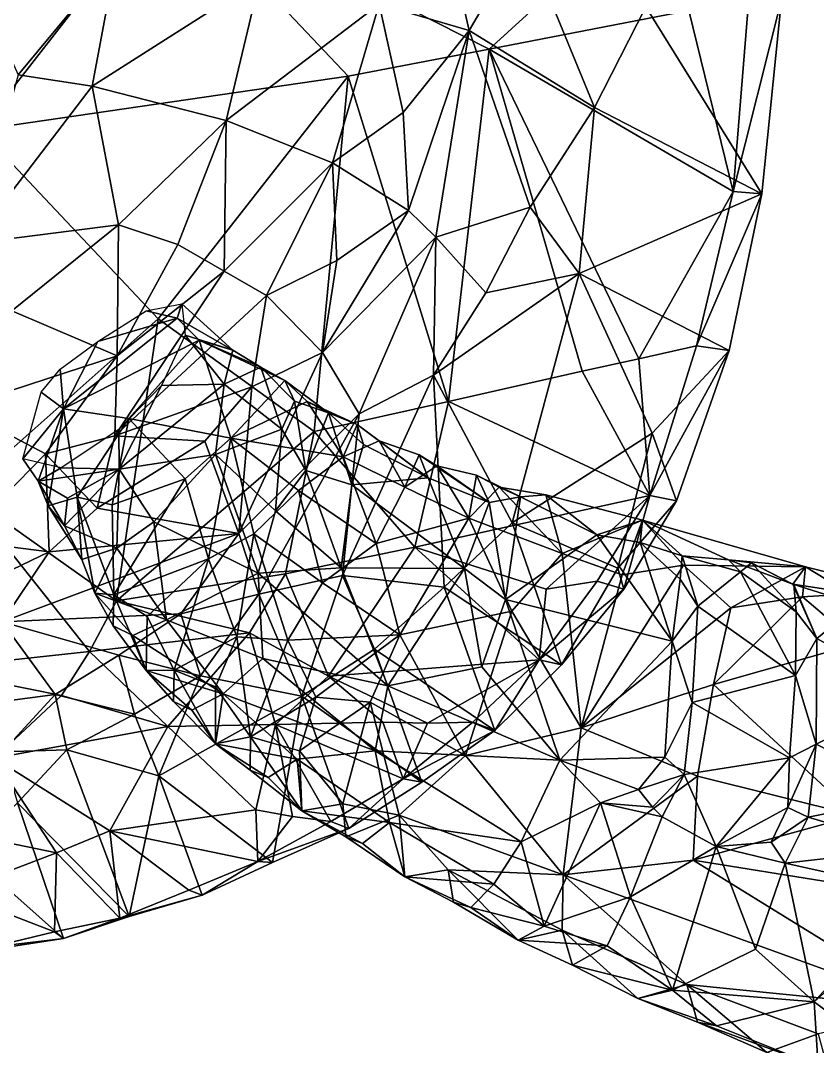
# Model space of a CAD drawing. Extents: x -0.093 to 0.093, y -0.107 to 0.072.
# Drawn here: x 0.01893 to 0.05453, y -0.07197 to -0.02615 of the extents above; entities that cross this region are included whole.
import ezdxf

# ---------------------------------------------------------------- set-up
doc = ezdxf.new("R2010")
doc.units = 0
doc.layers.add('TRTL_BOX$LWO', color=1, linetype='CONTINUOUS')

msp = doc.modelspace()

# ---------------------------------------------------------------- linework, layer by layer
at = {"layer": 'TRTL_BOX$LWO'}
for points in [[(0.051856, -0.016486, -0.00771), (0.039858, -0.027441, -0.008937), (0.025571, -0.020188, -0.010474)], [(0.048784, -0.025703, -0.008069), (0.039858, -0.027441, -0.008937), (0.051856, -0.016486, -0.00771)], [(0.025571, -0.020188, -0.010474), (0.017106, -0.031032, -0.011032), (0.008856, -0.021564, -0.011513)], [(0.025571, -0.020188, -0.010474), (0.033568, -0.028638, -0.009614), (0.017106, -0.031032, -0.011032)], [(0.033568, -0.028638, -0.009614), (0.025571, -0.020188, -0.010474), (0.039858, -0.027441, -0.008937)], [(0.038972, -0.026606, 0.015916), (0.037849, -0.02173, 0.019047), (0.034947, -0.02543, 0.022441)], [(0.038972, -0.026606, 0.015916), (0.041419, -0.02238, 0.012378), (0.037849, -0.02173, 0.019047)], [(0.04456, -0.030044, 0.005111), (0.041419, -0.02238, 0.012378), (0.038972, -0.026606, 0.015916)], [(0.046854, -0.025538, 0.002487), (0.041419, -0.02238, 0.012378), (0.04456, -0.030044, 0.005111)], [(0.01615, -0.022608, 0.036991), (0.018825, -0.028579, 0.034283), (0.023212, -0.023285, 0.033042)], [(0.022129, -0.029085, 0.032265), (0.023212, -0.023285, 0.033042), (0.018825, -0.028579, 0.034283)], [(0.023212, -0.023285, 0.033042), (0.022129, -0.029085, 0.032265), (0.029613, -0.024307, 0.028269)], [(0.022129, -0.029085, 0.032265), (0.028119, -0.03062, 0.02768), (0.029613, -0.024307, 0.028269)], [(0.034947, -0.02543, 0.022441), (0.029613, -0.024307, 0.028269), (0.028119, -0.03062, 0.02768)], [(0.046854, -0.025538, 0.002487), (0.052043, -0.033901, -0.005537), (0.052915, -0.025196, -0.006034)], [(0.048784, -0.025703, -0.008069), (0.051464, -0.02516, -0.007539), (0.050756, -0.033789, -0.006922)], [(0.050756, -0.033789, -0.006922), (0.051464, -0.02516, -0.007539), (0.052915, -0.025196, -0.006034)], [(0.050756, -0.033789, -0.006922), (0.052915, -0.025196, -0.006034), (0.052043, -0.033901, -0.005537)], [(0.032858, -0.032513, 0.022249), (0.034947, -0.02543, 0.022441), (0.028119, -0.03062, 0.02768)], [(0.034947, -0.02543, 0.022441), (0.032858, -0.032513, 0.022249), (0.036019, -0.030256, 0.019224)], [(0.036019, -0.030256, 0.019224), (0.038972, -0.026606, 0.015916), (0.034947, -0.02543, 0.022441)], [(0.046854, -0.025538, 0.002487), (0.04456, -0.030044, 0.005111), (0.052043, -0.033901, -0.005537)], [(0.048784, -0.025703, -0.008069), (0.050756, -0.033789, -0.006922), (0.039858, -0.027441, -0.008937)], [(0.038972, -0.026606, 0.015916), (0.036019, -0.030256, 0.019224), (0.036262, -0.034639, 0.016233)], [(0.036262, -0.034639, 0.016233), (0.037485, -0.035836, 0.013444), (0.038972, -0.026606, 0.015916)], [(0.037485, -0.035836, 0.013444), (0.041698, -0.034483, 0.007894), (0.038972, -0.026606, 0.015916)], [(0.041698, -0.034483, 0.007894), (0.04456, -0.030044, 0.005111), (0.038972, -0.026606, 0.015916)], [(0.038052, -0.043174, -0.007867), (0.033568, -0.028638, -0.009614), (0.039858, -0.027441, -0.008937)], [(0.04402, -0.041818, -0.007096), (0.038052, -0.043174, -0.007867), (0.039858, -0.027441, -0.008937)], [(0.046542, -0.041258, -0.006935), (0.04402, -0.041818, -0.007096), (0.039858, -0.027441, -0.008937)], [(0.050756, -0.033789, -0.006922), (0.046542, -0.041258, -0.006935), (0.039858, -0.027441, -0.008937)], [(0.022129, -0.029085, 0.032265), (0.018825, -0.028579, 0.034283), (0.016758, -0.036115, 0.032759)], [(0.033568, -0.028638, -0.009614), (0.025082, -0.039484, -0.009885), (0.017106, -0.031032, -0.011032)], [(0.03204, -0.044506, -0.008557), (0.025082, -0.039484, -0.009885), (0.033568, -0.028638, -0.009614)], [(0.038052, -0.043174, -0.007867), (0.03204, -0.044506, -0.008557), (0.033568, -0.028638, -0.009614)], [(0.023306, -0.035278, 0.029371), (0.022129, -0.029085, 0.032265), (0.016758, -0.036115, 0.032759)], [(0.022129, -0.029085, 0.032265), (0.023306, -0.035278, 0.029371), (0.028119, -0.03062, 0.02768)], [(0.041698, -0.034483, 0.007894), (0.043884, -0.037447, 0.003887), (0.04456, -0.030044, 0.005111)], [(0.052043, -0.033901, -0.005537), (0.04456, -0.030044, 0.005111), (0.043884, -0.037447, 0.003887)], [(0.028119, -0.03062, 0.02768), (0.023306, -0.035278, 0.029371), (0.025956, -0.03616, 0.02708)], [(0.028119, -0.03062, 0.02768), (0.025956, -0.03616, 0.02708), (0.028032, -0.037342, 0.024612)], [(0.032858, -0.032513, 0.022249), (0.028119, -0.03062, 0.02768), (0.028032, -0.037342, 0.024612)], [(0.036262, -0.034639, 0.016233), (0.036019, -0.030256, 0.019224), (0.032858, -0.032513, 0.022249)], [(0.025082, -0.039484, -0.009885), (0.016346, -0.047224, -0.010017), (0.017106, -0.031032, -0.011032)], [(0.029922, -0.038428, 0.021948), (0.032858, -0.032513, 0.022249), (0.028032, -0.037342, 0.024612)], [(0.029922, -0.038428, 0.021948), (0.033062, -0.036872, 0.019191), (0.032858, -0.032513, 0.022249)], [(0.033062, -0.036872, 0.019191), (0.036262, -0.034639, 0.016233), (0.032858, -0.032513, 0.022249)], [(0.043884, -0.037447, 0.003887), (0.050579, -0.040889, -0.005005), (0.052043, -0.033901, -0.005537)], [(0.050756, -0.033789, -0.006922), (0.04913, -0.040677, -0.006409), (0.046542, -0.041258, -0.006935)], [(0.04913, -0.040677, -0.006409), (0.050756, -0.033789, -0.006922), (0.052043, -0.033901, -0.005537)], [(0.052043, -0.033901, -0.005537), (0.050579, -0.040889, -0.005005), (0.04913, -0.040677, -0.006409)], [(0.037485, -0.035836, 0.013444), (0.036262, -0.034639, 0.016233), (0.032422, -0.040982, 0.016338)], [(0.036262, -0.034639, 0.016233), (0.033062, -0.036872, 0.019191), (0.032422, -0.040982, 0.016338)], [(0.041698, -0.034483, 0.007894), (0.037485, -0.035836, 0.013444), (0.039713, -0.03832, 0.008434)], [(0.043884, -0.037447, 0.003887), (0.041698, -0.034483, 0.007894), (0.039713, -0.03832, 0.008434)], [(0.023306, -0.035278, 0.029371), (0.016758, -0.036115, 0.032759), (0.018544, -0.039115, 0.030449)], [(0.023306, -0.035278, 0.029371), (0.018544, -0.039115, 0.030449), (0.023246, -0.041135, 0.026373)], [(0.023306, -0.035278, 0.029371), (0.023246, -0.041135, 0.026373), (0.025956, -0.03616, 0.02708)], [(0.028032, -0.037342, 0.024612), (0.025956, -0.03616, 0.02708), (0.023246, -0.041135, 0.026373)], [(0.037485, -0.035836, 0.013444), (0.032422, -0.040982, 0.016338), (0.034053, -0.043714, 0.011231)], [(0.037485, -0.035836, 0.013444), (0.034053, -0.043714, 0.011231), (0.037382, -0.041988, 0.008772)], [(0.039713, -0.03832, 0.008434), (0.037485, -0.035836, 0.013444), (0.037382, -0.041988, 0.008772)], [(0.032422, -0.040982, 0.016338), (0.033062, -0.036872, 0.019191), (0.029922, -0.038428, 0.021948)], [(0.028032, -0.037342, 0.024612), (0.023139, -0.044709, 0.023668), (0.029922, -0.038428, 0.021948)], [(0.028032, -0.037342, 0.024612), (0.023246, -0.041135, 0.026373), (0.023139, -0.044709, 0.023668)], [(0.043884, -0.037447, 0.003887), (0.037382, -0.041988, 0.008772), (0.040884, -0.048581, 0.002365)], [(0.043884, -0.037447, 0.003887), (0.039713, -0.03832, 0.008434), (0.037382, -0.041988, 0.008772)], [(0.047143, -0.044577, -0.001698), (0.043884, -0.037447, 0.003887), (0.040884, -0.048581, 0.002365)], [(0.043884, -0.037447, 0.003887), (0.047143, -0.044577, -0.001698), (0.050579, -0.040889, -0.005005)], [(0.023139, -0.044709, 0.023668), (0.029254, -0.042518, 0.019048), (0.029922, -0.038428, 0.021948)], [(0.029254, -0.042518, 0.019048), (0.032422, -0.040982, 0.016338), (0.029922, -0.038428, 0.021948)], [(0.025918, -0.039442, -0.001997), (0.024533, -0.039113, -0.001781), (0.026132, -0.038808, -0.000541)], [(0.026132, -0.038808, -0.000541), (0.028414, -0.040883, -0.00089), (0.025918, -0.039442, -0.001997)], [(0.026132, -0.038808, -0.000541), (0.026289, -0.040209, 0.001322), (0.028414, -0.040883, -0.00089)], [(0.018544, -0.039115, 0.030449), (0.016127, -0.04345, 0.029174), (0.023246, -0.041135, 0.026373)], [(0.02238, -0.040487, -0.001739), (0.024533, -0.039113, -0.001781), (0.025918, -0.039442, -0.001997)], [(0.025082, -0.039484, -0.009885), (0.023209, -0.052076, -0.007906), (0.016346, -0.047224, -0.010017)], [(0.020855, -0.04349, -0.001761), (0.02238, -0.040487, -0.001739), (0.025918, -0.039442, -0.001997)], [(0.020855, -0.04349, -0.001761), (0.025918, -0.039442, -0.001997), (0.026913, -0.040432, -0.003213)], [(0.025082, -0.039484, -0.009885), (0.03204, -0.044506, -0.008557), (0.023209, -0.052076, -0.007906)], [(0.026913, -0.040432, -0.003213), (0.025918, -0.039442, -0.001997), (0.028414, -0.040883, -0.00089)], [(0.028026, -0.042395, 0.00087), (0.026289, -0.040209, 0.001322), (0.025221, -0.042458, 0.002818)], [(0.028026, -0.042395, 0.00087), (0.028414, -0.040883, -0.00089), (0.026289, -0.040209, 0.001322)], [(0.020705, -0.041719, -0.000834), (0.02238, -0.040487, -0.001739), (0.020855, -0.04349, -0.001761)], [(0.023759, -0.043926, -0.00453), (0.020855, -0.04349, -0.001761), (0.026913, -0.040432, -0.003213)], [(0.023759, -0.043926, -0.00453), (0.026913, -0.040432, -0.003213), (0.02832, -0.044802, -0.007375)], [(0.030739, -0.042228, -0.003754), (0.02832, -0.044802, -0.007375), (0.026913, -0.040432, -0.003213)], [(0.029662, -0.04163, -0.001762), (0.030739, -0.042228, -0.003754), (0.026913, -0.040432, -0.003213)], [(0.028414, -0.040883, -0.00089), (0.029662, -0.04163, -0.001762), (0.026913, -0.040432, -0.003213)], [(0.046542, -0.041258, -0.006935), (0.04913, -0.040677, -0.006409), (0.047039, -0.047366, -0.005237)], [(0.050579, -0.040889, -0.005005), (0.047039, -0.047366, -0.005237), (0.04913, -0.040677, -0.006409)], [(0.016127, -0.04345, 0.029174), (0.02004, -0.045511, 0.0255), (0.023246, -0.041135, 0.026373)], [(0.02004, -0.045511, 0.0255), (0.023139, -0.044709, 0.023668), (0.023246, -0.041135, 0.026373)], [(0.028026, -0.042395, 0.00087), (0.029662, -0.04163, -0.001762), (0.028414, -0.040883, -0.00089)], [(0.032422, -0.040982, 0.016338), (0.029254, -0.042518, 0.019048), (0.028681, -0.049068, 0.011588)], [(0.032422, -0.040982, 0.016338), (0.028681, -0.049068, 0.011588), (0.034053, -0.043714, 0.011231)], [(0.050579, -0.040889, -0.005005), (0.048231, -0.0476, -0.003745), (0.047039, -0.047366, -0.005237)], [(0.047143, -0.044577, -0.001698), (0.048231, -0.0476, -0.003745), (0.050579, -0.040889, -0.005005)], [(0.030598, -0.044409, -0.000331), (0.029662, -0.04163, -0.001762), (0.028026, -0.042395, 0.00087)], [(0.029662, -0.04163, -0.001762), (0.031168, -0.043148, -0.001839), (0.030739, -0.042228, -0.003754)], [(0.030598, -0.044409, -0.000331), (0.031168, -0.043148, -0.001839), (0.029662, -0.04163, -0.001762)], [(0.04402, -0.041818, -0.007096), (0.046542, -0.041258, -0.006935), (0.047039, -0.047366, -0.005237)], [(0.019848, -0.042747, -0.000418), (0.020705, -0.041719, -0.000834), (0.020855, -0.04349, -0.001761)], [(0.037382, -0.041988, 0.008772), (0.034053, -0.043714, 0.011231), (0.033305, -0.050943, 0.006395)], [(0.037859, -0.051466, 0.003389), (0.037382, -0.041988, 0.008772), (0.033305, -0.050943, 0.006395)], [(0.037859, -0.051466, 0.003389), (0.040884, -0.048581, 0.002365), (0.037382, -0.041988, 0.008772)], [(0.038052, -0.043174, -0.007867), (0.04402, -0.041818, -0.007096), (0.047039, -0.047366, -0.005237)], [(0.023139, -0.044709, 0.023668), (0.027159, -0.044945, 0.018974), (0.029254, -0.042518, 0.019048)], [(0.023322, -0.044427, 0.003626), (0.023334, -0.04619, 0.00323), (0.025221, -0.042458, 0.002818)], [(0.028026, -0.042395, 0.00087), (0.025221, -0.042458, 0.002818), (0.023334, -0.04619, 0.00323)], [(0.02763, -0.045538, 0.001837), (0.028026, -0.042395, 0.00087), (0.023334, -0.04619, 0.00323)], [(0.029254, -0.042518, 0.019048), (0.027159, -0.044945, 0.018974), (0.028681, -0.049068, 0.011588)], [(0.030598, -0.044409, -0.000331), (0.028026, -0.042395, 0.00087), (0.02763, -0.045538, 0.001837)], [(0.030739, -0.042228, -0.003754), (0.03173, -0.043175, -0.005516), (0.02832, -0.044802, -0.007375)], [(0.032685, -0.043678, -0.003456), (0.03173, -0.043175, -0.005516), (0.030739, -0.042228, -0.003754)], [(0.031168, -0.043148, -0.001839), (0.032685, -0.043678, -0.003456), (0.030739, -0.042228, -0.003754)], [(0.01903, -0.045729, 0.001429), (0.019848, -0.042747, -0.000418), (0.020855, -0.04349, -0.001761)], [(0.016127, -0.04345, 0.029174), (0.016243, -0.049383, 0.024364), (0.02004, -0.045511, 0.0255)], [(0.019717, -0.046727, 0.002151), (0.01903, -0.045729, 0.001429), (0.020855, -0.04349, -0.001761)], [(0.019717, -0.046727, 0.002151), (0.020855, -0.04349, -0.001761), (0.020169, -0.047826, -0.000426)], [(0.020855, -0.04349, -0.001761), (0.021459, -0.047441, -0.00318), (0.020169, -0.047826, -0.000426)], [(0.020855, -0.04349, -0.001761), (0.023759, -0.043926, -0.00453), (0.021459, -0.047441, -0.00318)], [(0.03173, -0.043175, -0.005516), (0.033339, -0.045647, -0.008996), (0.02832, -0.044802, -0.007375)], [(0.030598, -0.044409, -0.000331), (0.031671, -0.046251, -0.000438), (0.031168, -0.043148, -0.001839)], [(0.031671, -0.046251, -0.000438), (0.032685, -0.043678, -0.003456), (0.031168, -0.043148, -0.001839)], [(0.03173, -0.043175, -0.005516), (0.033966, -0.044198, -0.005551), (0.033339, -0.045647, -0.008996)], [(0.032685, -0.043678, -0.003456), (0.033966, -0.044198, -0.005551), (0.03173, -0.043175, -0.005516)], [(0.03204, -0.044506, -0.008557), (0.038052, -0.043174, -0.007867), (0.036538, -0.049678, -0.006551)], [(0.036538, -0.049678, -0.006551), (0.038052, -0.043174, -0.007867), (0.047039, -0.047366, -0.005237)], [(0.023025, -0.047789, -0.005128), (0.021459, -0.047441, -0.00318), (0.023759, -0.043926, -0.00453)], [(0.023025, -0.047789, -0.005128), (0.023759, -0.043926, -0.00453), (0.026281, -0.046616, -0.00747)], [(0.026281, -0.046616, -0.00747), (0.023759, -0.043926, -0.00453), (0.02832, -0.044802, -0.007375)], [(0.034053, -0.043714, 0.011231), (0.028681, -0.049068, 0.011588), (0.029576, -0.051781, 0.008209)], [(0.034053, -0.043714, 0.011231), (0.029576, -0.051781, 0.008209), (0.033305, -0.050943, 0.006395)], [(0.031671, -0.046251, -0.000438), (0.03372, -0.046893, -0.001716), (0.032685, -0.043678, -0.003456)], [(0.032685, -0.043678, -0.003456), (0.034246, -0.045092, -0.003492), (0.033966, -0.044198, -0.005551)], [(0.03372, -0.046893, -0.001716), (0.034246, -0.045092, -0.003492), (0.032685, -0.043678, -0.003456)], [(0.023334, -0.04619, 0.00323), (0.023322, -0.044427, 0.003626), (0.020747, -0.046133, 0.00342)], [(0.030317, -0.048051, 0.000646), (0.030598, -0.044409, -0.000331), (0.02763, -0.045538, 0.001837)], [(0.030317, -0.048051, 0.000646), (0.031671, -0.046251, -0.000438), (0.030598, -0.044409, -0.000331)], [(0.033966, -0.044198, -0.005551), (0.034946, -0.044933, -0.007327), (0.033339, -0.045647, -0.008996)], [(0.034246, -0.045092, -0.003492), (0.037132, -0.046571, -0.005031), (0.033966, -0.044198, -0.005551)], [(0.037132, -0.046571, -0.005031), (0.034946, -0.044933, -0.007327), (0.033966, -0.044198, -0.005551)], [(0.022351, -0.047928, 0.021057), (0.023139, -0.044709, 0.023668), (0.02004, -0.045511, 0.0255)], [(0.023139, -0.044709, 0.023668), (0.022351, -0.047928, 0.021057), (0.027159, -0.044945, 0.018974)], [(0.03204, -0.044506, -0.008557), (0.030764, -0.050866, -0.007145), (0.023209, -0.052076, -0.007906)], [(0.027323, -0.05019, -0.009453), (0.026281, -0.046616, -0.00747), (0.02832, -0.044802, -0.007375)], [(0.027323, -0.05019, -0.009453), (0.02832, -0.044802, -0.007375), (0.029355, -0.049078, -0.010223)], [(0.02832, -0.044802, -0.007375), (0.031348, -0.047148, -0.009978), (0.029355, -0.049078, -0.010223)], [(0.033339, -0.045647, -0.008996), (0.031348, -0.047148, -0.009978), (0.02832, -0.044802, -0.007375)], [(0.036538, -0.049678, -0.006551), (0.030764, -0.050866, -0.007145), (0.03204, -0.044506, -0.008557)], [(0.045602, -0.050608, -0.001857), (0.047143, -0.044577, -0.001698), (0.040884, -0.048581, 0.002365)], [(0.045602, -0.050608, -0.001857), (0.048231, -0.0476, -0.003745), (0.047143, -0.044577, -0.001698)], [(0.028681, -0.049068, 0.011588), (0.027159, -0.044945, 0.018974), (0.022351, -0.047928, 0.021057)], [(0.033339, -0.045647, -0.008996), (0.034946, -0.044933, -0.007327), (0.036088, -0.046993, -0.010578)], [(0.034246, -0.045092, -0.003492), (0.03372, -0.046893, -0.001716), (0.037132, -0.046571, -0.005031)], [(0.034946, -0.044933, -0.007327), (0.03673, -0.045558, -0.007147), (0.036088, -0.046993, -0.010578)], [(0.037132, -0.046571, -0.005031), (0.03673, -0.045558, -0.007147), (0.034946, -0.044933, -0.007327)], [(0.020211, -0.049881, 0.020722), (0.02004, -0.045511, 0.0255), (0.016243, -0.049383, 0.024364)], [(0.020747, -0.046133, 0.00342), (0.01903, -0.045729, 0.001429), (0.019717, -0.046727, 0.002151)], [(0.020211, -0.049881, 0.020722), (0.022351, -0.047928, 0.021057), (0.02004, -0.045511, 0.0255)], [(0.02763, -0.045538, 0.001837), (0.023334, -0.04619, 0.00323), (0.024884, -0.048542, 0.002282)], [(0.024884, -0.048542, 0.002282), (0.02955, -0.050831, 0.000698), (0.02763, -0.045538, 0.001837)], [(0.02955, -0.050831, 0.000698), (0.030317, -0.048051, 0.000646), (0.02763, -0.045538, 0.001837)], [(0.031348, -0.047148, -0.009978), (0.033339, -0.045647, -0.008996), (0.034807, -0.049504, -0.012308)], [(0.034807, -0.049504, -0.012308), (0.033339, -0.045647, -0.008996), (0.036088, -0.046993, -0.010578)], [(0.03673, -0.045558, -0.007147), (0.037524, -0.046037, -0.008786), (0.036088, -0.046993, -0.010578)], [(0.037132, -0.046571, -0.005031), (0.039859, -0.047677, -0.006369), (0.03673, -0.045558, -0.007147)], [(0.039859, -0.047677, -0.006369), (0.037524, -0.046037, -0.008786), (0.03673, -0.045558, -0.007147)], [(0.023334, -0.04619, 0.00323), (0.020747, -0.046133, 0.00342), (0.019717, -0.046727, 0.002151)], [(0.02102, -0.047485, 0.002571), (0.023334, -0.04619, 0.00323), (0.019717, -0.046727, 0.002151)], [(0.02089, -0.048724, 0.001305), (0.023231, -0.049713, 0.001777), (0.023334, -0.04619, 0.00323)], [(0.02102, -0.047485, 0.002571), (0.02089, -0.048724, 0.001305), (0.023334, -0.04619, 0.00323)], [(0.023231, -0.049713, 0.001777), (0.024884, -0.048542, 0.002282), (0.023334, -0.04619, 0.00323)], [(0.031671, -0.046251, -0.000438), (0.030317, -0.048051, 0.000646), (0.033255, -0.050596, -0.000759)], [(0.03372, -0.046893, -0.001716), (0.031671, -0.046251, -0.000438), (0.033255, -0.050596, -0.000759)], [(0.038951, -0.048377, -0.01224), (0.036088, -0.046993, -0.010578), (0.037524, -0.046037, -0.008786)], [(0.039302, -0.04646, -0.008515), (0.038951, -0.048377, -0.01224), (0.037524, -0.046037, -0.008786)], [(0.039859, -0.047677, -0.006369), (0.039302, -0.04646, -0.008515), (0.037524, -0.046037, -0.008786)], [(0.019717, -0.046727, 0.002151), (0.02089, -0.048724, 0.001305), (0.02102, -0.047485, 0.002571)], [(0.020169, -0.047826, -0.000426), (0.02089, -0.048724, 0.001305), (0.019717, -0.046727, 0.002151)], [(0.023025, -0.047789, -0.005128), (0.026281, -0.046616, -0.00747), (0.023092, -0.051809, -0.00476)], [(0.026281, -0.046616, -0.00747), (0.027323, -0.05019, -0.009453), (0.023092, -0.051809, -0.00476)], [(0.03372, -0.046893, -0.001716), (0.038765, -0.050622, -0.003944), (0.037132, -0.046571, -0.005031)], [(0.037132, -0.046571, -0.005031), (0.038765, -0.050622, -0.003944), (0.039859, -0.047677, -0.006369)], [(0.039302, -0.04646, -0.008515), (0.040303, -0.046991, -0.010353), (0.038951, -0.048377, -0.01224)], [(0.041255, -0.047433, -0.007966), (0.040303, -0.046991, -0.010353), (0.039302, -0.04646, -0.008515)], [(0.039859, -0.047677, -0.006369), (0.041255, -0.047433, -0.007966), (0.039302, -0.04646, -0.008515)], [(0.029355, -0.049078, -0.010223), (0.031348, -0.047148, -0.009978), (0.032423, -0.05127, -0.01224)], [(0.031348, -0.047148, -0.009978), (0.034807, -0.049504, -0.012308), (0.032423, -0.05127, -0.01224)], [(0.03372, -0.046893, -0.001716), (0.033255, -0.050596, -0.000759), (0.038765, -0.050622, -0.003944)], [(0.038951, -0.048377, -0.01224), (0.034807, -0.049504, -0.012308), (0.036088, -0.046993, -0.010578)], [(0.04312, -0.049952, -0.014361), (0.038951, -0.048377, -0.01224), (0.040303, -0.046991, -0.010353)], [(0.042397, -0.047334, -0.010039), (0.04312, -0.049952, -0.014361), (0.040303, -0.046991, -0.010353)], [(0.041255, -0.047433, -0.007966), (0.042397, -0.047334, -0.010039), (0.040303, -0.046991, -0.010353)], [(0.016346, -0.047224, -0.010017), (0.022013, -0.054334, -0.006836), (0.014852, -0.055106, -0.00736)], [(0.016346, -0.047224, -0.010017), (0.023209, -0.052076, -0.007906), (0.022013, -0.054334, -0.006836)], [(0.020169, -0.047826, -0.000426), (0.021459, -0.047441, -0.00318), (0.021666, -0.050218, 0.000371)], [(0.023025, -0.047789, -0.005128), (0.023092, -0.051809, -0.00476), (0.021459, -0.047441, -0.00318)], [(0.022248, -0.051728, -0.000923), (0.021459, -0.047441, -0.00318), (0.023092, -0.051809, -0.00476)], [(0.022248, -0.051728, -0.000923), (0.021666, -0.050218, 0.000371), (0.021459, -0.047441, -0.00318)], [(0.042402, -0.051547, -0.004777), (0.036538, -0.049678, -0.006551), (0.047039, -0.047366, -0.005237)], [(0.041255, -0.047433, -0.007966), (0.039859, -0.047677, -0.006369), (0.040597, -0.052009, -0.00492)], [(0.041255, -0.047433, -0.007966), (0.040597, -0.052009, -0.00492), (0.044672, -0.049124, -0.008627)], [(0.041255, -0.047433, -0.007966), (0.044672, -0.049124, -0.008627), (0.042397, -0.047334, -0.010039)], [(0.046713, -0.048474, -0.012224), (0.042397, -0.047334, -0.010039), (0.044672, -0.049124, -0.008627)], [(0.04312, -0.049952, -0.014361), (0.042397, -0.047334, -0.010039), (0.046713, -0.048474, -0.012224)], [(0.042402, -0.051547, -0.004777), (0.047039, -0.047366, -0.005237), (0.044693, -0.05119, -0.00433)], [(0.044693, -0.05119, -0.00433), (0.047039, -0.047366, -0.005237), (0.045876, -0.051546, -0.003204)], [(0.045602, -0.050608, -0.001857), (0.045876, -0.051546, -0.003204), (0.048231, -0.0476, -0.003745)], [(0.047039, -0.047366, -0.005237), (0.048231, -0.0476, -0.003745), (0.045876, -0.051546, -0.003204)], [(0.020169, -0.047826, -0.000426), (0.021666, -0.050218, 0.000371), (0.02089, -0.048724, 0.001305)], [(0.028681, -0.049068, 0.011588), (0.022351, -0.047928, 0.021057), (0.020211, -0.049881, 0.020722)], [(0.030317, -0.048051, 0.000646), (0.02955, -0.050831, 0.000698), (0.033255, -0.050596, -0.000759)], [(0.039859, -0.047677, -0.006369), (0.038765, -0.050622, -0.003944), (0.040597, -0.052009, -0.00492)], [(0.023231, -0.049713, 0.001777), (0.025446, -0.05292, 0.000212), (0.024884, -0.048542, 0.002282)], [(0.025446, -0.05292, 0.000212), (0.02955, -0.050831, 0.000698), (0.024884, -0.048542, 0.002282)], [(0.035869, -0.053597, -0.014038), (0.034807, -0.049504, -0.012308), (0.038951, -0.048377, -0.01224)], [(0.035869, -0.053597, -0.014038), (0.038951, -0.048377, -0.01224), (0.040876, -0.052529, -0.015245)], [(0.038951, -0.048377, -0.01224), (0.04312, -0.049952, -0.014361), (0.040876, -0.052529, -0.015245)], [(0.046713, -0.048474, -0.012224), (0.045808, -0.050907, -0.015842), (0.04312, -0.049952, -0.014361)], [(0.046713, -0.048474, -0.012224), (0.044672, -0.049124, -0.008627), (0.046606, -0.049471, -0.008811)], [(0.045808, -0.050907, -0.015842), (0.046713, -0.048474, -0.012224), (0.048547, -0.050473, -0.016304)], [(0.048489, -0.050056, -0.010707), (0.046713, -0.048474, -0.012224), (0.046606, -0.049471, -0.008811)], [(0.046713, -0.048474, -0.012224), (0.053997, -0.050555, -0.016377), (0.048547, -0.050473, -0.016304)], [(0.050554, -0.050246, -0.012445), (0.053997, -0.050555, -0.016377), (0.046713, -0.048474, -0.012224)], [(0.048489, -0.050056, -0.010707), (0.050554, -0.050246, -0.012445), (0.046713, -0.048474, -0.012224)], [(0.02089, -0.048724, 0.001305), (0.021666, -0.050218, 0.000371), (0.023231, -0.049713, 0.001777)], [(0.043093, -0.054924, -0.001312), (0.040884, -0.048581, 0.002365), (0.037859, -0.051466, 0.003389)], [(0.045602, -0.050608, -0.001857), (0.040884, -0.048581, 0.002365), (0.043093, -0.054924, -0.001312)], [(0.020211, -0.049881, 0.020722), (0.016243, -0.049383, 0.024364), (0.014881, -0.052437, 0.021739)], [(0.028681, -0.049068, 0.011588), (0.020211, -0.049881, 0.020722), (0.018107, -0.053016, 0.018136)], [(0.026087, -0.052657, 0.010069), (0.028681, -0.049068, 0.011588), (0.018107, -0.053016, 0.018136)], [(0.026087, -0.052657, 0.010069), (0.029576, -0.051781, 0.008209), (0.028681, -0.049068, 0.011588)], [(0.028583, -0.053678, -0.010431), (0.027323, -0.05019, -0.009453), (0.029355, -0.049078, -0.010223)], [(0.028583, -0.053678, -0.010431), (0.029355, -0.049078, -0.010223), (0.030864, -0.053835, -0.011885)], [(0.029355, -0.049078, -0.010223), (0.032423, -0.05127, -0.01224), (0.030864, -0.053835, -0.011885)], [(0.040597, -0.052009, -0.00492), (0.048037, -0.053875, -0.007465), (0.044672, -0.049124, -0.008627)], [(0.048037, -0.053875, -0.007465), (0.046606, -0.049471, -0.008811), (0.044672, -0.049124, -0.008627)], [(0.048489, -0.050056, -0.010707), (0.046606, -0.049471, -0.008811), (0.048393, -0.051111, -0.008625)], [(0.048037, -0.053875, -0.007465), (0.048393, -0.051111, -0.008625), (0.046606, -0.049471, -0.008811)], [(0.018107, -0.053016, 0.018136), (0.020211, -0.049881, 0.020722), (0.014881, -0.052437, 0.021739)], [(0.023231, -0.049713, 0.001777), (0.021666, -0.050218, 0.000371), (0.022248, -0.051728, -0.000923)], [(0.023231, -0.049713, 0.001777), (0.022248, -0.051728, -0.000923), (0.025446, -0.05292, 0.000212)], [(0.030764, -0.050866, -0.007145), (0.036538, -0.049678, -0.006551), (0.032687, -0.055441, -0.004215)], [(0.032423, -0.05127, -0.01224), (0.034807, -0.049504, -0.012308), (0.035869, -0.053597, -0.014038)], [(0.036538, -0.049678, -0.006551), (0.042097, -0.054708, -0.002976), (0.032687, -0.055441, -0.004215)], [(0.036538, -0.049678, -0.006551), (0.042402, -0.051547, -0.004777), (0.042097, -0.054708, -0.002976)], [(0.027323, -0.05019, -0.009453), (0.024582, -0.052777, -0.006671), (0.023092, -0.051809, -0.00476)], [(0.027323, -0.05019, -0.009453), (0.025794, -0.055168, -0.007218), (0.024582, -0.052777, -0.006671)], [(0.027323, -0.05019, -0.009453), (0.028583, -0.053678, -0.010431), (0.025794, -0.055168, -0.007218)], [(0.043974, -0.057749, -0.018006), (0.040876, -0.052529, -0.015245), (0.04312, -0.049952, -0.014361)], [(0.043974, -0.057749, -0.018006), (0.04312, -0.049952, -0.014361), (0.045808, -0.050907, -0.015842)], [(0.048489, -0.050056, -0.010707), (0.048393, -0.051111, -0.008625), (0.049178, -0.05231, -0.00969)], [(0.050554, -0.050246, -0.012445), (0.048489, -0.050056, -0.010707), (0.05109, -0.050777, -0.011157)], [(0.05109, -0.050777, -0.011157), (0.048489, -0.050056, -0.010707), (0.049178, -0.05231, -0.00969)], [(0.05109, -0.050777, -0.011157), (0.051587, -0.050367, -0.012352), (0.050554, -0.050246, -0.012445)], [(0.050554, -0.050246, -0.012445), (0.051587, -0.050367, -0.012352), (0.053421, -0.051321, -0.013695)], [(0.050554, -0.050246, -0.012445), (0.053421, -0.051321, -0.013695), (0.053997, -0.050555, -0.016377)], [(0.053569, -0.052556, -0.011384), (0.051587, -0.050367, -0.012352), (0.05109, -0.050777, -0.011157)], [(0.053569, -0.052556, -0.011384), (0.053466, -0.051351, -0.01271), (0.051587, -0.050367, -0.012352)], [(0.051587, -0.050367, -0.012352), (0.053466, -0.051351, -0.01271), (0.053421, -0.051321, -0.013695)], [(0.025446, -0.05292, 0.000212), (0.029756, -0.054654, -0.000672), (0.02955, -0.050831, 0.000698)], [(0.033255, -0.050596, -0.000759), (0.02955, -0.050831, 0.000698), (0.035334, -0.055862, -0.002447)], [(0.02955, -0.050831, 0.000698), (0.029756, -0.054654, -0.000672), (0.035334, -0.055862, -0.002447)], [(0.033255, -0.050596, -0.000759), (0.035334, -0.055862, -0.002447), (0.038765, -0.050622, -0.003944)], [(0.035334, -0.055862, -0.002447), (0.039539, -0.055026, -0.004167), (0.038765, -0.050622, -0.003944)], [(0.039539, -0.055026, -0.004167), (0.040597, -0.052009, -0.00492), (0.038765, -0.050622, -0.003944)], [(0.043093, -0.054924, -0.001312), (0.045876, -0.051546, -0.003204), (0.045602, -0.050608, -0.001857)], [(0.048547, -0.050473, -0.016304), (0.050658, -0.052382, -0.018607), (0.043974, -0.057749, -0.018006)], [(0.048547, -0.050473, -0.016304), (0.043974, -0.057749, -0.018006), (0.045808, -0.050907, -0.015842)], [(0.050658, -0.052382, -0.018607), (0.048547, -0.050473, -0.016304), (0.053997, -0.050555, -0.016377)], [(0.05109, -0.050777, -0.011157), (0.049178, -0.05231, -0.00969), (0.053548, -0.055401, -0.010483)], [(0.053864, -0.0519, -0.019318), (0.050658, -0.052382, -0.018607), (0.053997, -0.050555, -0.016377)], [(0.05109, -0.050777, -0.011157), (0.053548, -0.055401, -0.010483), (0.053569, -0.052556, -0.011384)], [(0.053421, -0.051321, -0.013695), (0.055889, -0.051705, -0.015459), (0.053997, -0.050555, -0.016377)], [(0.053997, -0.050555, -0.016377), (0.058249, -0.051629, -0.018832), (0.053864, -0.0519, -0.019318)], [(0.055889, -0.051705, -0.015459), (0.058249, -0.051629, -0.018832), (0.053997, -0.050555, -0.016377)], [(0.023209, -0.052076, -0.007906), (0.030764, -0.050866, -0.007145), (0.029162, -0.053507, -0.006155)], [(0.030764, -0.050866, -0.007145), (0.032687, -0.055441, -0.004215), (0.029162, -0.053507, -0.006155)], [(0.03149, -0.056335, 0.005186), (0.033305, -0.050943, 0.006395), (0.029576, -0.051781, 0.008209)], [(0.030864, -0.053835, -0.011885), (0.032423, -0.05127, -0.01224), (0.035869, -0.053597, -0.014038)], [(0.03149, -0.056335, 0.005186), (0.034742, -0.054228, 0.004235), (0.033305, -0.050943, 0.006395)], [(0.033305, -0.050943, 0.006395), (0.034742, -0.054228, 0.004235), (0.037859, -0.051466, 0.003389)], [(0.042097, -0.054708, -0.002976), (0.044693, -0.05119, -0.00433), (0.045876, -0.051546, -0.003204)], [(0.042402, -0.051547, -0.004777), (0.044693, -0.05119, -0.00433), (0.042097, -0.054708, -0.002976)], [(0.048393, -0.051111, -0.008625), (0.048037, -0.053875, -0.007465), (0.049178, -0.05231, -0.00969)], [(0.022248, -0.051728, -0.000923), (0.023065, -0.05319, -0.002981), (0.02394, -0.053613, -0.001165)], [(0.022248, -0.051728, -0.000923), (0.02394, -0.053613, -0.001165), (0.025446, -0.05292, 0.000212)], [(0.022248, -0.051728, -0.000923), (0.023092, -0.051809, -0.00476), (0.023065, -0.05319, -0.002981)], [(0.037859, -0.051466, 0.003389), (0.034742, -0.054228, 0.004235), (0.040118, -0.057855, -0.000296)], [(0.037859, -0.051466, 0.003389), (0.040118, -0.057855, -0.000296), (0.043093, -0.054924, -0.001312)], [(0.042097, -0.054708, -0.002976), (0.045876, -0.051546, -0.003204), (0.043093, -0.054924, -0.001312)], [(0.0545, -0.053747, -0.012656), (0.053421, -0.051321, -0.013695), (0.053466, -0.051351, -0.01271)], [(0.055889, -0.051705, -0.015459), (0.053421, -0.051321, -0.013695), (0.056339, -0.052257, -0.014108)], [(0.056339, -0.052257, -0.014108), (0.053421, -0.051321, -0.013695), (0.0545, -0.053747, -0.012656)], [(0.0545, -0.053747, -0.012656), (0.053466, -0.051351, -0.01271), (0.053569, -0.052556, -0.011384)], [(0.05631, -0.053981, -0.021919), (0.053864, -0.0519, -0.019318), (0.058249, -0.051629, -0.018832)], [(0.029162, -0.053507, -0.006155), (0.022013, -0.054334, -0.006836), (0.023209, -0.052076, -0.007906)], [(0.024542, -0.055182, -0.003357), (0.023065, -0.05319, -0.002981), (0.023092, -0.051809, -0.00476)], [(0.024542, -0.055182, -0.003357), (0.023092, -0.051809, -0.00476), (0.024582, -0.052777, -0.006671)], [(0.026973, -0.055422, 0.007553), (0.029576, -0.051781, 0.008209), (0.026087, -0.052657, 0.010069)], [(0.026973, -0.055422, 0.007553), (0.03149, -0.056335, 0.005186), (0.029576, -0.051781, 0.008209)], [(0.040597, -0.052009, -0.00492), (0.039539, -0.055026, -0.004167), (0.043021, -0.059191, -0.00624)], [(0.040597, -0.052009, -0.00492), (0.043021, -0.059191, -0.00624), (0.048037, -0.053875, -0.007465)], [(0.053864, -0.0519, -0.019318), (0.05631, -0.053981, -0.021919), (0.049879, -0.055812, -0.020101)], [(0.053864, -0.0519, -0.019318), (0.049879, -0.055812, -0.020101), (0.050658, -0.052382, -0.018607)], [(0.026087, -0.052657, 0.010069), (0.018107, -0.053016, 0.018136), (0.023318, -0.054496, 0.010375)], [(0.026973, -0.055422, 0.007553), (0.026087, -0.052657, 0.010069), (0.023318, -0.054496, 0.010375)], [(0.035869, -0.053597, -0.014038), (0.040876, -0.052529, -0.015245), (0.038805, -0.058986, -0.01571)], [(0.040876, -0.052529, -0.015245), (0.043974, -0.057749, -0.018006), (0.038805, -0.058986, -0.01571)], [(0.050658, -0.052382, -0.018607), (0.049879, -0.055812, -0.020101), (0.043974, -0.057749, -0.018006)], [(0.048037, -0.053875, -0.007465), (0.048932, -0.056612, -0.00878), (0.049178, -0.05231, -0.00969)], [(0.049178, -0.05231, -0.00969), (0.048932, -0.056612, -0.00878), (0.053548, -0.055401, -0.010483)], [(0.0545, -0.053747, -0.012656), (0.053569, -0.052556, -0.011384), (0.053548, -0.055401, -0.010483)], [(0.056339, -0.052257, -0.014108), (0.0545, -0.053747, -0.012656), (0.05893, -0.056203, -0.013638)], [(0.018107, -0.053016, 0.018136), (0.017988, -0.056576, 0.012158), (0.020475, -0.05626, 0.010583)], [(0.018107, -0.053016, 0.018136), (0.020475, -0.05626, 0.010583), (0.023318, -0.054496, 0.010375)], [(0.025446, -0.05292, 0.000212), (0.02394, -0.053613, -0.001165), (0.027981, -0.056227, -0.00171)], [(0.024542, -0.055182, -0.003357), (0.024582, -0.052777, -0.006671), (0.025794, -0.055168, -0.007218)], [(0.029756, -0.054654, -0.000672), (0.025446, -0.05292, 0.000212), (0.027981, -0.056227, -0.00171)], [(0.022013, -0.054334, -0.006836), (0.029162, -0.053507, -0.006155), (0.025514, -0.05768, -0.003398)], [(0.023065, -0.05319, -0.002981), (0.024542, -0.055182, -0.003357), (0.02394, -0.053613, -0.001165)], [(0.029162, -0.053507, -0.006155), (0.030315, -0.057594, -0.002868), (0.025514, -0.05768, -0.003398)], [(0.029162, -0.053507, -0.006155), (0.032687, -0.055441, -0.004215), (0.030315, -0.057594, -0.002868)], [(0.032116, -0.056381, -0.012399), (0.030864, -0.053835, -0.011885), (0.035869, -0.053597, -0.014038)], [(0.032116, -0.056381, -0.012399), (0.035869, -0.053597, -0.014038), (0.034549, -0.056604, -0.013721)], [(0.034549, -0.056604, -0.013721), (0.035869, -0.053597, -0.014038), (0.038805, -0.058986, -0.01571)], [(0.02394, -0.053613, -0.001165), (0.024542, -0.055182, -0.003357), (0.027981, -0.056227, -0.00171)], [(0.028583, -0.053678, -0.010431), (0.027633, -0.055905, -0.00903), (0.025794, -0.055168, -0.007218)], [(0.028583, -0.053678, -0.010431), (0.029204, -0.058148, -0.009383), (0.027633, -0.055905, -0.00903)], [(0.028583, -0.053678, -0.010431), (0.030864, -0.053835, -0.011885), (0.029204, -0.058148, -0.009383)], [(0.030864, -0.053835, -0.011885), (0.032116, -0.056381, -0.012399), (0.029204, -0.058148, -0.009383)], [(0.043021, -0.059191, -0.00624), (0.047705, -0.059055, -0.007151), (0.048037, -0.053875, -0.007465)], [(0.048037, -0.053875, -0.007465), (0.047705, -0.059055, -0.007151), (0.048932, -0.056612, -0.00878)], [(0.056227, -0.061663, -0.024845), (0.049879, -0.055812, -0.020101), (0.05631, -0.053981, -0.021919)], [(0.053548, -0.055401, -0.010483), (0.054465, -0.058475, -0.011723), (0.0545, -0.053747, -0.012656)], [(0.0545, -0.053747, -0.012656), (0.054465, -0.058475, -0.011723), (0.05893, -0.056203, -0.013638)], [(0.014852, -0.055106, -0.00736), (0.022013, -0.054334, -0.006836), (0.020752, -0.056295, -0.005389)], [(0.024018, -0.057127, 0.008072), (0.023318, -0.054496, 0.010375), (0.020475, -0.05626, 0.010583)], [(0.022013, -0.054334, -0.006836), (0.025514, -0.05768, -0.003398), (0.020752, -0.056295, -0.005389)], [(0.024018, -0.057127, 0.008072), (0.026973, -0.055422, 0.007553), (0.023318, -0.054496, 0.010375)], [(0.034742, -0.054228, 0.004235), (0.03149, -0.056335, 0.005186), (0.036852, -0.060164, 0.001505)], [(0.034742, -0.054228, 0.004235), (0.036852, -0.060164, 0.001505), (0.040118, -0.057855, -0.000296)], [(0.029756, -0.054654, -0.000672), (0.027981, -0.056227, -0.00171), (0.034765, -0.058763, -0.003462)], [(0.035334, -0.055862, -0.002447), (0.029756, -0.054654, -0.000672), (0.034765, -0.058763, -0.003462)], [(0.042097, -0.054708, -0.002976), (0.0371, -0.05753, -0.002142), (0.032687, -0.055441, -0.004215)], [(0.042097, -0.054708, -0.002976), (0.039125, -0.057497, -0.00173), (0.0371, -0.05753, -0.002142)], [(0.039125, -0.057497, -0.00173), (0.042097, -0.054708, -0.002976), (0.040118, -0.057855, -0.000296)], [(0.042097, -0.054708, -0.002976), (0.043093, -0.054924, -0.001312), (0.040118, -0.057855, -0.000296)], [(0.014852, -0.055106, -0.00736), (0.020752, -0.056295, -0.005389), (0.017754, -0.059095, -0.002355)], [(0.026973, -0.055422, 0.007553), (0.024018, -0.057127, 0.008072), (0.025099, -0.05989, 0.006719)], [(0.024542, -0.055182, -0.003357), (0.025794, -0.055168, -0.007218), (0.025762, -0.056574, -0.005288)], [(0.024542, -0.055182, -0.003357), (0.026581, -0.056947, -0.003253), (0.027981, -0.056227, -0.00171)], [(0.026581, -0.056947, -0.003253), (0.024542, -0.055182, -0.003357), (0.025762, -0.056574, -0.005288)], [(0.026973, -0.055422, 0.007553), (0.025099, -0.05989, 0.006719), (0.03149, -0.056335, 0.005186)], [(0.027643, -0.058453, -0.005371), (0.025762, -0.056574, -0.005288), (0.025794, -0.055168, -0.007218)], [(0.027643, -0.058453, -0.005371), (0.025794, -0.055168, -0.007218), (0.027633, -0.055905, -0.00903)], [(0.03511, -0.057489, -0.0023), (0.030315, -0.057594, -0.002868), (0.032687, -0.055441, -0.004215)], [(0.0371, -0.05753, -0.002142), (0.03511, -0.057489, -0.0023), (0.032687, -0.055441, -0.004215)], [(0.039539, -0.055026, -0.004167), (0.035334, -0.055862, -0.002447), (0.043021, -0.059191, -0.00624)], [(0.048932, -0.056612, -0.00878), (0.053277, -0.059082, -0.010047), (0.053548, -0.055401, -0.010483)], [(0.053548, -0.055401, -0.010483), (0.053277, -0.059082, -0.010047), (0.054465, -0.058475, -0.011723)], [(0.043021, -0.059191, -0.00624), (0.035334, -0.055862, -0.002447), (0.034765, -0.058763, -0.003462)], [(0.043974, -0.057749, -0.018006), (0.049879, -0.055812, -0.020101), (0.049165, -0.059907, -0.020904)], [(0.056227, -0.061663, -0.024845), (0.049165, -0.059907, -0.020904), (0.049879, -0.055812, -0.020101)], [(0.020752, -0.056295, -0.005389), (0.025514, -0.05768, -0.003398), (0.017754, -0.059095, -0.002355)], [(0.018118, -0.058816, 0.009635), (0.020475, -0.05626, 0.010583), (0.017988, -0.056576, 0.012158)], [(0.018118, -0.058816, 0.009635), (0.020995, -0.058725, 0.008506), (0.020475, -0.05626, 0.010583)], [(0.020995, -0.058725, 0.008506), (0.024018, -0.057127, 0.008072), (0.020475, -0.05626, 0.010583)], [(0.03149, -0.056335, 0.005186), (0.025099, -0.05989, 0.006719), (0.030184, -0.06375, 0.004194)], [(0.027981, -0.056227, -0.00171), (0.026581, -0.056947, -0.003253), (0.027643, -0.058453, -0.005371)], [(0.027643, -0.058453, -0.005371), (0.027633, -0.055905, -0.00903), (0.029204, -0.058148, -0.009383)], [(0.027981, -0.056227, -0.00171), (0.027643, -0.058453, -0.005371), (0.031279, -0.059142, -0.00365)], [(0.034765, -0.058763, -0.003462), (0.027981, -0.056227, -0.00171), (0.031279, -0.059142, -0.00365)], [(0.03149, -0.056335, 0.005186), (0.030184, -0.06375, 0.004194), (0.033588, -0.062245, 0.002536)], [(0.03149, -0.056335, 0.005186), (0.033588, -0.062245, 0.002536), (0.036852, -0.060164, 0.001505)], [(0.05893, -0.056203, -0.013638), (0.054465, -0.058475, -0.011723), (0.058953, -0.060771, -0.013051)], [(0.026581, -0.056947, -0.003253), (0.025762, -0.056574, -0.005288), (0.027643, -0.058453, -0.005371)], [(0.032116, -0.056381, -0.012399), (0.031392, -0.058776, -0.011106), (0.029204, -0.058148, -0.009383)], [(0.032116, -0.056381, -0.012399), (0.034549, -0.056604, -0.013721), (0.031392, -0.058776, -0.011106)], [(0.034549, -0.056604, -0.013721), (0.033319, -0.061131, -0.01134), (0.031392, -0.058776, -0.011106)], [(0.034549, -0.056604, -0.013721), (0.035835, -0.061647, -0.013182), (0.033319, -0.061131, -0.01134)], [(0.034549, -0.056604, -0.013721), (0.038805, -0.058986, -0.01571), (0.035835, -0.061647, -0.013182)], [(0.047705, -0.059055, -0.007151), (0.048569, -0.059824, -0.008716), (0.048932, -0.056612, -0.00878)], [(0.048932, -0.056612, -0.00878), (0.048569, -0.059824, -0.008716), (0.053277, -0.059082, -0.010047)], [(0.024018, -0.057127, 0.008072), (0.020995, -0.058725, 0.008506), (0.025099, -0.05989, 0.006719)], [(0.025514, -0.05768, -0.003398), (0.022922, -0.062344, 0.001326), (0.017754, -0.059095, -0.002355)], [(0.025514, -0.05768, -0.003398), (0.029433, -0.061402, 0.000468), (0.022922, -0.062344, 0.001326)], [(0.025514, -0.05768, -0.003398), (0.030315, -0.057594, -0.002868), (0.029433, -0.061402, 0.000468)], [(0.030315, -0.057594, -0.002868), (0.031074, -0.061699, 0.000607), (0.029433, -0.061402, 0.000468)], [(0.030315, -0.057594, -0.002868), (0.03511, -0.057489, -0.0023), (0.036026, -0.060016, -0.000224)], [(0.031074, -0.061699, 0.000607), (0.030315, -0.057594, -0.002868), (0.032783, -0.061921, 0.000977)], [(0.030315, -0.057594, -0.002868), (0.036026, -0.060016, -0.000224), (0.032783, -0.061921, 0.000977)], [(0.03511, -0.057489, -0.0023), (0.0371, -0.05753, -0.002142), (0.036026, -0.060016, -0.000224)], [(0.036026, -0.060016, -0.000224), (0.039125, -0.057497, -0.00173), (0.040118, -0.057855, -0.000296)], [(0.0371, -0.05753, -0.002142), (0.039125, -0.057497, -0.00173), (0.036026, -0.060016, -0.000224)], [(0.027643, -0.058453, -0.005371), (0.029204, -0.058148, -0.009383), (0.029193, -0.059634, -0.007372)], [(0.031495, -0.061451, -0.007431), (0.029193, -0.059634, -0.007372), (0.029204, -0.058148, -0.009383)], [(0.031495, -0.061451, -0.007431), (0.029204, -0.058148, -0.009383), (0.031392, -0.058776, -0.011106)], [(0.036026, -0.060016, -0.000224), (0.040118, -0.057855, -0.000296), (0.036852, -0.060164, 0.001505)], [(0.043974, -0.057749, -0.018006), (0.04317, -0.064305, -0.017295), (0.038805, -0.058986, -0.01571)], [(0.043974, -0.057749, -0.018006), (0.049165, -0.059907, -0.020904), (0.04317, -0.064305, -0.017295)], [(0.029987, -0.059966, -0.005266), (0.027643, -0.058453, -0.005371), (0.029193, -0.059634, -0.007372)], [(0.027643, -0.058453, -0.005371), (0.029987, -0.059966, -0.005266), (0.031279, -0.059142, -0.00365)], [(0.054113, -0.06174, -0.011605), (0.054465, -0.058475, -0.011723), (0.053206, -0.061302, -0.010124)], [(0.054465, -0.058475, -0.011723), (0.053277, -0.059082, -0.010047), (0.053206, -0.061302, -0.010124)], [(0.054465, -0.058475, -0.011723), (0.054113, -0.06174, -0.011605), (0.058953, -0.060771, -0.013051)], [(0.020532, -0.063322, 0.002264), (0.013105, -0.061787, 0.001454), (0.017754, -0.059095, -0.002355)], [(0.022922, -0.062344, 0.001326), (0.020532, -0.063322, 0.002264), (0.017754, -0.059095, -0.002355)], [(0.020995, -0.058725, 0.008506), (0.018118, -0.058816, 0.009635), (0.018792, -0.061091, 0.008296)], [(0.023774, -0.066163, 0.00611), (0.020995, -0.058725, 0.008506), (0.018792, -0.061091, 0.008296)], [(0.023774, -0.066163, 0.00611), (0.025099, -0.05989, 0.006719), (0.020995, -0.058725, 0.008506)], [(0.035414, -0.061972, -0.005769), (0.034765, -0.058763, -0.003462), (0.031279, -0.059142, -0.00365)], [(0.031495, -0.061451, -0.007431), (0.031392, -0.058776, -0.011106), (0.033319, -0.061131, -0.01134)], [(0.043021, -0.059191, -0.00624), (0.034765, -0.058763, -0.003462), (0.041288, -0.062831, -0.007051)], [(0.034765, -0.058763, -0.003462), (0.035414, -0.061972, -0.005769), (0.041288, -0.062831, -0.007051)], [(0.04317, -0.064305, -0.017295), (0.035835, -0.061647, -0.013182), (0.038805, -0.058986, -0.01571)], [(0.043021, -0.059191, -0.00624), (0.046537, -0.060491, -0.007109), (0.047705, -0.059055, -0.007151)], [(0.048569, -0.059824, -0.008716), (0.047705, -0.059055, -0.007151), (0.046537, -0.060491, -0.007109)], [(0.053277, -0.059082, -0.010047), (0.048569, -0.059824, -0.008716), (0.049998, -0.063041, -0.010153)], [(0.053206, -0.061302, -0.010124), (0.053277, -0.059082, -0.010047), (0.049998, -0.063041, -0.010153)], [(0.031495, -0.061451, -0.007431), (0.031279, -0.059142, -0.00365), (0.029987, -0.059966, -0.005266)], [(0.031495, -0.061451, -0.007431), (0.035414, -0.061972, -0.005769), (0.031279, -0.059142, -0.00365)], [(0.044835, -0.061087, -0.007539), (0.043021, -0.059191, -0.00624), (0.041288, -0.062831, -0.007051)], [(0.046537, -0.060491, -0.007109), (0.043021, -0.059191, -0.00624), (0.044835, -0.061087, -0.007539)], [(0.023774, -0.066163, 0.00611), (0.027042, -0.065222, 0.004961), (0.025099, -0.05989, 0.006719)], [(0.027042, -0.065222, 0.004961), (0.030184, -0.06375, 0.004194), (0.025099, -0.05989, 0.006719)], [(0.029987, -0.059966, -0.005266), (0.029193, -0.059634, -0.007372), (0.031495, -0.061451, -0.007431)], [(0.032783, -0.061921, 0.000977), (0.036026, -0.060016, -0.000224), (0.033588, -0.062245, 0.002536)], [(0.036026, -0.060016, -0.000224), (0.036852, -0.060164, 0.001505), (0.033588, -0.062245, 0.002536)], [(0.049165, -0.059907, -0.020904), (0.048967, -0.063659, -0.021048), (0.04317, -0.064305, -0.017295)], [(0.047161, -0.061287, -0.007905), (0.048569, -0.059824, -0.008716), (0.046537, -0.060491, -0.007109)], [(0.047161, -0.061287, -0.007905), (0.047584, -0.061725, -0.008799), (0.048569, -0.059824, -0.008716)], [(0.048569, -0.059824, -0.008716), (0.047584, -0.061725, -0.008799), (0.049998, -0.063041, -0.010153)], [(0.048967, -0.063659, -0.021048), (0.049165, -0.059907, -0.020904), (0.056227, -0.061663, -0.024845)], [(0.044835, -0.061087, -0.007539), (0.047161, -0.061287, -0.007905), (0.046537, -0.060491, -0.007109)], [(0.058831, -0.063139, -0.013057), (0.058953, -0.060771, -0.013051), (0.054113, -0.06174, -0.011605)], [(0.016489, -0.063288, 0.008138), (0.020842, -0.067152, 0.006436), (0.018792, -0.061091, 0.008296)], [(0.020842, -0.067152, 0.006436), (0.023774, -0.066163, 0.00611), (0.018792, -0.061091, 0.008296)], [(0.031495, -0.061451, -0.007431), (0.033319, -0.061131, -0.01134), (0.033453, -0.06261, -0.009541)], [(0.033453, -0.06261, -0.009541), (0.033319, -0.061131, -0.01134), (0.035835, -0.061647, -0.013182)], [(0.044835, -0.061087, -0.007539), (0.041288, -0.062831, -0.007051), (0.042316, -0.066595, -0.009979)], [(0.046171, -0.065298, -0.009667), (0.044835, -0.061087, -0.007539), (0.042316, -0.066595, -0.009979)], [(0.044835, -0.061087, -0.007539), (0.047584, -0.061725, -0.008799), (0.047161, -0.061287, -0.007905)], [(0.046171, -0.065298, -0.009667), (0.047584, -0.061725, -0.008799), (0.044835, -0.061087, -0.007539)], [(0.05246, -0.062846, -0.010315), (0.053206, -0.061302, -0.010124), (0.049998, -0.063041, -0.010153)], [(0.054113, -0.06174, -0.011605), (0.053206, -0.061302, -0.010124), (0.05246, -0.062846, -0.010315)], [(0.015893, -0.065095, 0.00378), (0.013105, -0.061787, 0.001454), (0.020532, -0.063322, 0.002264)], [(0.029433, -0.061402, 0.000468), (0.029531, -0.063708, 0.002345), (0.022922, -0.062344, 0.001326)], [(0.029433, -0.061402, 0.000468), (0.031074, -0.061699, 0.000607), (0.029531, -0.063708, 0.002345)], [(0.031074, -0.061699, 0.000607), (0.032783, -0.061921, 0.000977), (0.029531, -0.063708, 0.002345)], [(0.03421, -0.062912, -0.007394), (0.031495, -0.061451, -0.007431), (0.033453, -0.06261, -0.009541)], [(0.031495, -0.061451, -0.007431), (0.03421, -0.062912, -0.007394), (0.035414, -0.061972, -0.005769)], [(0.0361, -0.064404, -0.009529), (0.033453, -0.06261, -0.009541), (0.035835, -0.061647, -0.013182)], [(0.0361, -0.064404, -0.009529), (0.035835, -0.061647, -0.013182), (0.038026, -0.064092, -0.013404)], [(0.038026, -0.064092, -0.013404), (0.035835, -0.061647, -0.013182), (0.04317, -0.064305, -0.017295)], [(0.047584, -0.061725, -0.008799), (0.046171, -0.065298, -0.009667), (0.049998, -0.063041, -0.010153)], [(0.056227, -0.061663, -0.024845), (0.063146, -0.065924, -0.028908), (0.048967, -0.063659, -0.021048)], [(0.05246, -0.062846, -0.010315), (0.053089, -0.063787, -0.011662), (0.054113, -0.06174, -0.011605)], [(0.058831, -0.063139, -0.013057), (0.054113, -0.06174, -0.011605), (0.053089, -0.063787, -0.011662)], [(0.029531, -0.063708, 0.002345), (0.032783, -0.061921, 0.000977), (0.033588, -0.062245, 0.002536)], [(0.029531, -0.063708, 0.002345), (0.033588, -0.062245, 0.002536), (0.030184, -0.06375, 0.004194)], [(0.0361, -0.064404, -0.009529), (0.035414, -0.061972, -0.005769), (0.03421, -0.062912, -0.007394)], [(0.040072, -0.064731, -0.008155), (0.041288, -0.062831, -0.007051), (0.035414, -0.061972, -0.005769)], [(0.0361, -0.064404, -0.009529), (0.040072, -0.064731, -0.008155), (0.035414, -0.061972, -0.005769)], [(0.020532, -0.063322, 0.002264), (0.022922, -0.062344, 0.001326), (0.023359, -0.066242, 0.004154)], [(0.022922, -0.062344, 0.001326), (0.026453, -0.064992, 0.003194), (0.023359, -0.066242, 0.004154)], [(0.022922, -0.062344, 0.001326), (0.029531, -0.063708, 0.002345), (0.026453, -0.064992, 0.003194)], [(0.03421, -0.062912, -0.007394), (0.033453, -0.06261, -0.009541), (0.0361, -0.064404, -0.009529)], [(0.041288, -0.062831, -0.007051), (0.040072, -0.064731, -0.008155), (0.042316, -0.066595, -0.009979)], [(0.049998, -0.063041, -0.010153), (0.046171, -0.065298, -0.009667), (0.048054, -0.069452, -0.013)], [(0.051754, -0.067635, -0.012588), (0.049998, -0.063041, -0.010153), (0.048054, -0.069452, -0.013)], [(0.049998, -0.063041, -0.010153), (0.053089, -0.063787, -0.011662), (0.05246, -0.062846, -0.010315)], [(0.051754, -0.067635, -0.012588), (0.053089, -0.063787, -0.011662), (0.049998, -0.063041, -0.010153)], [(0.058798, -0.065054, -0.013843), (0.058831, -0.063139, -0.013057), (0.053089, -0.063787, -0.011662)], [(0.015893, -0.065095, 0.00378), (0.020532, -0.063322, 0.002264), (0.02045, -0.066858, 0.004461)], [(0.016489, -0.063288, 0.008138), (0.017819, -0.067606, 0.006912), (0.020842, -0.067152, 0.006436)], [(0.020532, -0.063322, 0.002264), (0.023359, -0.066242, 0.004154), (0.02045, -0.066858, 0.004461)], [(0.048967, -0.063659, -0.021048), (0.05979, -0.070316, -0.026477), (0.04317, -0.064305, -0.017295)], [(0.063146, -0.065924, -0.028908), (0.05979, -0.070316, -0.026477), (0.048967, -0.063659, -0.021048)], [(0.027042, -0.065222, 0.004961), (0.026453, -0.064992, 0.003194), (0.029531, -0.063708, 0.002345)], [(0.030184, -0.06375, 0.004194), (0.027042, -0.065222, 0.004961), (0.029531, -0.063708, 0.002345)], [(0.0361, -0.064404, -0.009529), (0.038026, -0.064092, -0.013404), (0.038275, -0.065525, -0.011714)], [(0.041164, -0.067226, -0.01209), (0.038026, -0.064092, -0.013404), (0.043124, -0.066781, -0.015916)], [(0.038026, -0.064092, -0.013404), (0.04317, -0.064305, -0.017295), (0.043124, -0.066781, -0.015916)], [(0.041164, -0.067226, -0.01209), (0.038275, -0.065525, -0.011714), (0.038026, -0.064092, -0.013404)], [(0.053089, -0.063787, -0.011662), (0.051754, -0.067635, -0.012588), (0.054379, -0.069975, -0.014702)], [(0.058798, -0.065054, -0.013843), (0.053089, -0.063787, -0.011662), (0.054379, -0.069975, -0.014702)], [(0.039044, -0.065763, -0.009708), (0.0361, -0.064404, -0.009529), (0.038275, -0.065525, -0.011714)], [(0.0361, -0.064404, -0.009529), (0.039044, -0.065763, -0.009708), (0.040072, -0.064731, -0.008155)], [(0.043124, -0.066781, -0.015916), (0.04317, -0.064305, -0.017295), (0.048688, -0.069201, -0.018996)], [(0.05979, -0.070316, -0.026477), (0.048688, -0.069201, -0.018996), (0.04317, -0.064305, -0.017295)], [(0.027042, -0.065222, 0.004961), (0.023359, -0.066242, 0.004154), (0.026453, -0.064992, 0.003194)], [(0.039044, -0.065763, -0.009708), (0.042316, -0.066595, -0.009979), (0.040072, -0.064731, -0.008155)], [(0.059285, -0.0656, -0.01485), (0.058798, -0.065054, -0.013843), (0.054379, -0.069975, -0.014702)], [(0.015893, -0.065095, 0.00378), (0.02045, -0.066858, 0.004461), (0.0176, -0.067545, 0.005073)], [(0.027042, -0.065222, 0.004961), (0.023774, -0.066163, 0.00611), (0.023359, -0.066242, 0.004154)], [(0.045129, -0.067476, -0.010946), (0.046171, -0.065298, -0.009667), (0.042316, -0.066595, -0.009979)], [(0.046171, -0.065298, -0.009667), (0.045129, -0.067476, -0.010946), (0.048054, -0.069452, -0.013)], [(0.039044, -0.065763, -0.009708), (0.038275, -0.065525, -0.011714), (0.041164, -0.067226, -0.01209)], [(0.042316, -0.066595, -0.009979), (0.039044, -0.065763, -0.009708), (0.041164, -0.067226, -0.01209)], [(0.059285, -0.0656, -0.01485), (0.054379, -0.069975, -0.014702), (0.056988, -0.071934, -0.016829)], [(0.02045, -0.066858, 0.004461), (0.023359, -0.066242, 0.004154), (0.020842, -0.067152, 0.006436)], [(0.023359, -0.066242, 0.004154), (0.023774, -0.066163, 0.00611), (0.020842, -0.067152, 0.006436)], [(0.0176, -0.067545, 0.005073), (0.02045, -0.066858, 0.004461), (0.020842, -0.067152, 0.006436)], [(0.042316, -0.066595, -0.009979), (0.041164, -0.067226, -0.01209), (0.045129, -0.067476, -0.010946)], [(0.041164, -0.067226, -0.01209), (0.043124, -0.066781, -0.015916), (0.043589, -0.068346, -0.013954)], [(0.046508, -0.069832, -0.014991), (0.043589, -0.068346, -0.013954), (0.043124, -0.066781, -0.015916)], [(0.046508, -0.069832, -0.014991), (0.043124, -0.066781, -0.015916), (0.048688, -0.069201, -0.018996)], [(0.0176, -0.067545, 0.005073), (0.020842, -0.067152, 0.006436), (0.017819, -0.067606, 0.006912)], [(0.041164, -0.067226, -0.01209), (0.043589, -0.068346, -0.013954), (0.045129, -0.067476, -0.010946)], [(0.043589, -0.068346, -0.013954), (0.048054, -0.069452, -0.013), (0.045129, -0.067476, -0.010946)], [(0.048054, -0.069452, -0.013), (0.054379, -0.069975, -0.014702), (0.051754, -0.067635, -0.012588)], [(0.043589, -0.068346, -0.013954), (0.046508, -0.069832, -0.014991), (0.048054, -0.069452, -0.013)], [(0.046508, -0.069832, -0.014991), (0.048688, -0.069201, -0.018996), (0.049164, -0.070882, -0.017171)], [(0.046508, -0.069832, -0.014991), (0.050014, -0.071055, -0.015302), (0.048054, -0.069452, -0.013)], [(0.054379, -0.069975, -0.014702), (0.048054, -0.069452, -0.013), (0.050014, -0.071055, -0.015302)], [(0.052271, -0.072243, -0.018278), (0.049164, -0.070882, -0.017171), (0.048688, -0.069201, -0.018996)], [(0.052271, -0.072243, -0.018278), (0.048688, -0.069201, -0.018996), (0.054555, -0.071406, -0.022235)], [(0.048688, -0.069201, -0.018996), (0.05979, -0.070316, -0.026477), (0.054555, -0.071406, -0.022235)], [(0.049164, -0.070882, -0.017171), (0.050014, -0.071055, -0.015302), (0.046508, -0.069832, -0.014991)], [(0.054379, -0.069975, -0.014702), (0.050014, -0.071055, -0.015302), (0.054563, -0.072872, -0.017661)], [(0.056988, -0.071934, -0.016829), (0.054379, -0.069975, -0.014702), (0.054563, -0.072872, -0.017661)], [(0.049164, -0.070882, -0.017171), (0.054563, -0.072872, -0.017661), (0.050014, -0.071055, -0.015302)], [(0.049164, -0.070882, -0.017171), (0.052271, -0.072243, -0.018278), (0.054563, -0.072872, -0.017661)], [(0.052271, -0.072243, -0.018278), (0.054555, -0.071406, -0.022235), (0.05504, -0.073146, -0.02046)]]:
    msp.add_3dface(points, dxfattribs=at)

doc.saveas('drawing.dxf')
